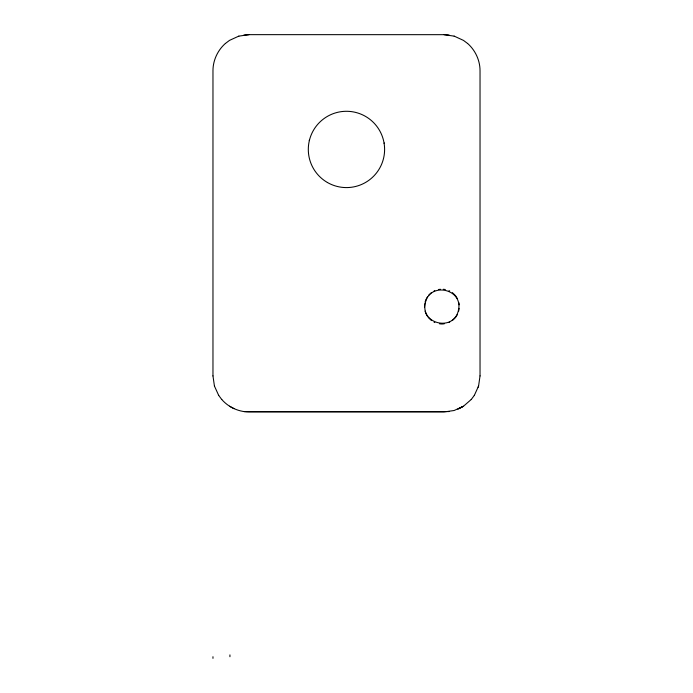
<?xml version="1.0" encoding="UTF-8"?>
<svg xmlns="http://www.w3.org/2000/svg" width="693" height="693" viewBox="0 0 693 693"><rect width="100%" height="100%" fill="white"/><g stroke="black" fill="none" stroke-linecap="round" stroke-linejoin="round"><path stroke-width="1.04" d="M480.032 375.901L478.568 386.079M424.74 303.785L424.506 307.363M459.138 308.376L458.671 311.157M425.095 302.027L426.108 299.116M478.127 387.248L478.577 386.053L474.315 395.408M426.498 298.449L427.59 296.717M457.259 314.735L455.622 317.342L452.304 320.547M471.231 399.523L474.315 395.382M225.407 43.451C217.645 50.277 212.959 60.438 212.968 70.712L212.968 375.927M428.655 295.27L430.102 293.815M471.231 399.497L463.478 406.237L458.662 408.818M225.407 43.477L229.522 40.367L238.851 36.105M430.829 293.087L431.453 292.637M463.478 406.211L454.149 410.499L443.996 411.963L249.004 411.963C238.687 411.893 228.543 407.293 221.769 399.497M457.77 409.121L462.352 406.826M434.061 290.999L434.771 290.688M448.986 322.496L449.696 322.184M238.851 36.14L249.004 34.65L443.996 34.676L454.149 36.14M438.435 289.509L440.471 289.276M442.264 324.021L444.308 323.796M243.875 35.048L249.004 34.676M449.125 411.564L243.875 411.564M443.996 34.676L449.125 35.048M443.286 289.276L445.33 289.509M439.449 323.796L441.493 324.021M454.149 36.105L463.478 40.402L467.593 43.477M448.986 290.688L449.696 290.999M434.061 322.184L434.771 322.496M229.522 406.211L234.035 408.671M452.304 292.637L452.927 293.087M431.453 320.547L428.135 317.342M467.593 43.451C475.355 50.277 480.041 60.438 480.032 70.712L480.032 375.927M453.655 293.815L455.11 295.27M218.685 395.382L221.769 399.523M455.622 295.842L457.259 298.449M426.498 314.735L427.59 316.467M218.685 395.408L214.432 386.053M425.095 311.157L426.108 314.059M214.432 386.079L212.968 375.901M458.905 302.763L459.138 304.807M229.929 654.894L229.929 656.721M212.968 656.721L212.968 658.35M384.269 142.94A38.15 38.15 0 0 1 384.139 143.503M309.338 140.61A38.15 38.15 0 0 1 309.277 140.229M425.346 302.85C420.166 324.272 453.794 331.947 458.411 310.395C463.6 288.972 429.972 281.297 425.346 302.85M327.382 182.476A38.15 38.15 0 0 0 384.606 149.437A38.15 38.15 0 0 0 327.382 116.398A38.15 38.15 0 0 0 327.382 182.476"/></g></svg>
